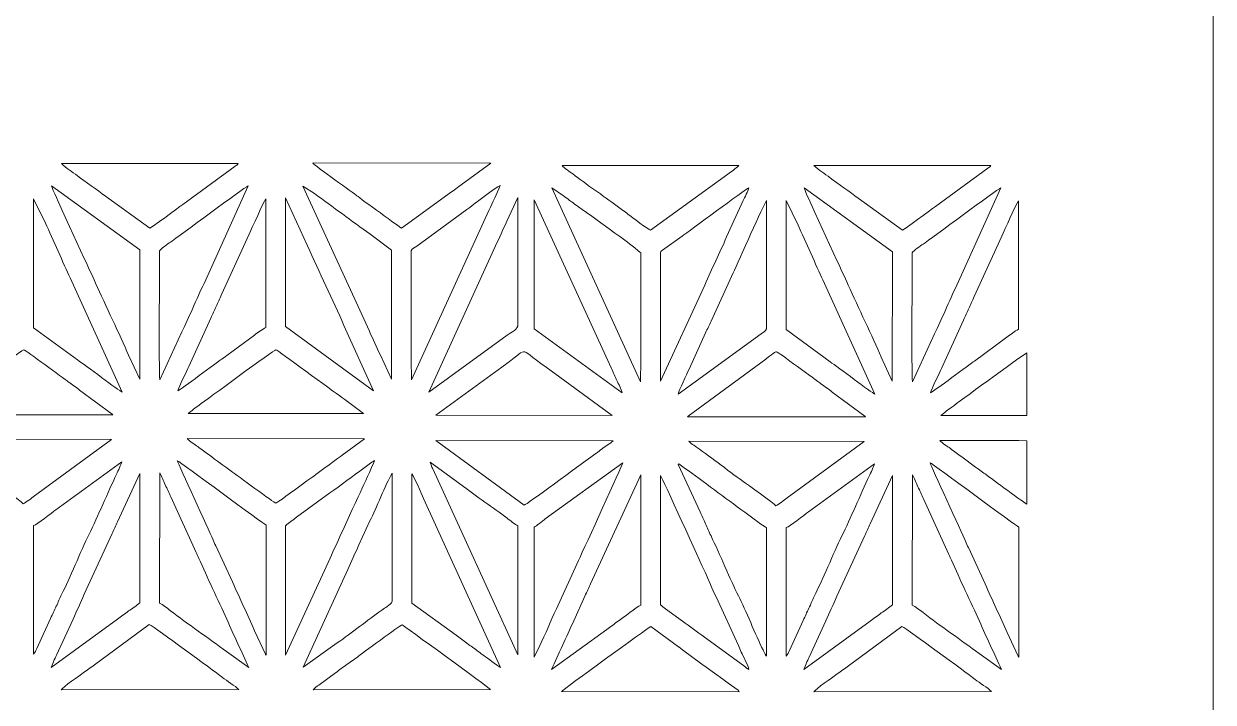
# Model space of a CAD drawing. Header units: inches. Extents: x -60.4 to -14.9, y -20.3 to 14.1.
# Drawn here: x -24.419 to -21.255, y 0.835 to 2.64 of the extents above; entities that cross this region are included whole.
import ezdxf

# ---------------------------------------------------------------- set-up
doc = ezdxf.new("R2010")
doc.units = ezdxf.units.IN
doc.header["$MEASUREMENT"] = 0
doc.layers.add('Master Desktop', color=7, linetype='Continuous', plot=False)

msp = doc.modelspace()

# ---------------------------------------------------------------- linework, layer by layer
at = {"layer": 'Master Desktop', "lineweight": 18}
msp.add_open_spline([(-21.2548, 10.7638), (-21.2548, 10.7638), (-21.2548, -11.49), (-21.2548, -11.49), (-21.2548, -11.49), (-21.2548, -11.49), (-21.2548, -11.6795), (-21.2548, -11.6795)], degree=3, knots=[0, 0, 0, 0, 0.333333, 0.333333, 0.333333, 0.333333, 1, 1, 1, 1], dxfattribs=at)
at = {"layer": 'Master Desktop', "color": 5, "lineweight": 9}
for points, knots in [([(-23.8487, 2.2679), (-23.8512, 2.2638), (-23.8521, 2.2637), (-23.8562, 2.2607), (-23.8562, 2.2607), (-23.8562, 2.2607), (-23.9959, 2.1592), (-23.9959, 2.1592), (-23.9959, 2.1592), (-24.0098, 2.1493), (-24.0798, 2.0961), (-24.0838, 2.0963), (-24.0838, 2.0963), (-24.0838, 2.0963), (-24.2016, 2.1813), (-24.2016, 2.1813), (-24.2016, 2.1813), (-24.2224, 2.1978), (-24.2572, 2.2202), (-24.2761, 2.2353), (-24.2761, 2.2353), (-24.2908, 2.2471), (-24.3048, 2.2552), (-24.3189, 2.2678), (-24.3189, 2.2678), (-24.3189, 2.2678), (-23.8487, 2.2679), (-23.8487, 2.2679)], [0, 0, 0, 0, 0.125, 0.125, 0.125, 0.125, 0.25, 0.25, 0.25, 0.25, 0.375, 0.375, 0.375, 0.375, 0.5, 0.5, 0.5, 0.5, 0.625, 0.625, 0.625, 0.625, 0.75, 0.75, 0.75, 0.75, 1, 1, 1, 1]), ([(-23.2654, 2.2041), (-23.2715, 2.2), (-23.2752, 2.1967), (-23.2807, 2.1926), (-23.2807, 2.1926), (-23.2807, 2.1926), (-23.4139, 2.0965), (-23.4139, 2.0965), (-23.4139, 2.0965), (-23.4156, 2.0965), (-23.5232, 2.1747), (-23.5325, 2.1822), (-23.5325, 2.1822), (-23.5394, 2.1876), (-23.6441, 2.2615), (-23.6501, 2.2695), (-23.6501, 2.2695), (-23.6501, 2.2695), (-23.1766, 2.2694), (-23.1766, 2.2694), (-23.1766, 2.2694), (-23.1766, 2.2694), (-23.2654, 2.2041), (-23.2654, 2.2041)], [0, 0, 0, 0, 0.142857, 0.142857, 0.142857, 0.142857, 0.285714, 0.285714, 0.285714, 0.285714, 0.428571, 0.428571, 0.428571, 0.428571, 0.571429, 0.571429, 0.571429, 0.571429, 0.714286, 0.714286, 0.714286, 0.714286, 1, 1, 1, 1]), ([(-22.5166, 2.2625), (-22.5259, 2.2543), (-22.5361, 2.247), (-22.546, 2.24), (-22.546, 2.24), (-22.546, 2.24), (-22.7516, 2.091), (-22.7516, 2.091), (-22.7516, 2.091), (-22.7552, 2.0909), (-22.8037, 2.1272), (-22.8107, 2.1329), (-22.8107, 2.1329), (-22.8206, 2.141), (-22.8312, 2.1469), (-22.8408, 2.1544), (-22.8408, 2.1544), (-22.8766, 2.1824), (-22.9255, 2.2142), (-22.9585, 2.2406), (-22.9585, 2.2406), (-22.9648, 2.2456), (-22.9827, 2.2561), (-22.9867, 2.2627), (-22.9867, 2.2627), (-22.9867, 2.2627), (-22.5166, 2.2625), (-22.5166, 2.2625)], [0, 0, 0, 0, 0.125, 0.125, 0.125, 0.125, 0.25, 0.25, 0.25, 0.25, 0.375, 0.375, 0.375, 0.375, 0.5, 0.5, 0.5, 0.5, 0.625, 0.625, 0.625, 0.625, 0.75, 0.75, 0.75, 0.75, 1, 1, 1, 1]), ([(-21.8466, 2.2627), (-21.8491, 2.2585), (-21.8499, 2.2585), (-21.8541, 2.2554), (-21.8541, 2.2554), (-21.8541, 2.2554), (-21.9938, 2.1539), (-21.9938, 2.1539), (-21.9938, 2.1539), (-22.0077, 2.1441), (-22.0777, 2.0909), (-22.0817, 2.091), (-22.0817, 2.091), (-22.0817, 2.091), (-22.1995, 2.176), (-22.1995, 2.176), (-22.1995, 2.176), (-22.2202, 2.1926), (-22.2551, 2.2149), (-22.274, 2.23), (-22.274, 2.23), (-22.2887, 2.2418), (-22.3027, 2.2499), (-22.3168, 2.2626), (-22.3168, 2.2626), (-22.3168, 2.2626), (-21.8466, 2.2627), (-21.8466, 2.2627)], [0, 0, 0, 0, 0.125, 0.125, 0.125, 0.125, 0.25, 0.25, 0.25, 0.25, 0.375, 0.375, 0.375, 0.375, 0.5, 0.5, 0.5, 0.5, 0.625, 0.625, 0.625, 0.625, 0.75, 0.75, 0.75, 0.75, 1, 1, 1, 1]), ([(-24.1101, 2.0384), (-24.1101, 2.0384), (-24.1105, 1.6942), (-24.1105, 1.6942), (-24.1105, 1.6942), (-24.1105, 1.6942), (-24.1402, 1.7581), (-24.1402, 1.7581), (-24.1402, 1.7581), (-24.1631, 1.8123), (-24.2014, 1.8908), (-24.2278, 1.9501), (-24.2278, 1.9501), (-24.2377, 1.9722), (-24.2478, 1.9935), (-24.2578, 2.0154), (-24.2578, 2.0154), (-24.2578, 2.0154), (-24.3165, 2.143), (-24.3165, 2.143), (-24.3165, 2.143), (-24.3218, 2.1552), (-24.3432, 2.2004), (-24.3452, 2.2086), (-24.3452, 2.2086), (-24.3452, 2.2086), (-24.1101, 2.0384), (-24.1101, 2.0384)], [0, 0, 0, 0, 0.125, 0.125, 0.125, 0.125, 0.25, 0.25, 0.25, 0.25, 0.375, 0.375, 0.375, 0.375, 0.5, 0.5, 0.5, 0.5, 0.625, 0.625, 0.625, 0.625, 0.75, 0.75, 0.75, 0.75, 1, 1, 1, 1]), ([(-24.0577, 2.0354), (-24.0551, 2.0414), (-24.0346, 2.0546), (-24.0289, 2.0587), (-24.0289, 2.0587), (-24.0071, 2.0739), (-23.8347, 2.2021), (-23.8216, 2.2091), (-23.8216, 2.2091), (-23.8216, 2.2091), (-23.9392, 1.9494), (-23.9392, 1.9494), (-23.9392, 1.9494), (-23.9587, 1.9089), (-23.9801, 1.8569), (-23.9982, 1.8201), (-23.9982, 1.8201), (-23.9982, 1.8201), (-24.0571, 1.6925), (-24.0571, 1.6925), (-24.0571, 1.6925), (-24.0596, 1.7297), (-24.0577, 1.974), (-24.0577, 2.0313), (-24.0577, 2.0313), (-24.0577, 2.0313), (-24.0577, 2.0354), (-24.0577, 2.0354)], [0, 0, 0, 0, 0.125, 0.125, 0.125, 0.125, 0.25, 0.25, 0.25, 0.25, 0.375, 0.375, 0.375, 0.375, 0.5, 0.5, 0.5, 0.5, 0.625, 0.625, 0.625, 0.625, 0.75, 0.75, 0.75, 0.75, 1, 1, 1, 1]), ([(-23.4703, 1.758), (-23.48, 1.7797), (-23.4904, 1.8007), (-23.4996, 1.8219), (-23.4996, 1.8219), (-23.4996, 1.8219), (-23.6764, 2.2079), (-23.6764, 2.2079), (-23.6764, 2.2079), (-23.6764, 2.2079), (-23.6452, 2.188), (-23.6452, 2.188), (-23.6452, 2.188), (-23.5982, 2.1543), (-23.5444, 2.1129), (-23.4984, 2.0811), (-23.4984, 2.0811), (-23.4984, 2.0811), (-23.4403, 2.0375), (-23.4403, 2.0375), (-23.4403, 2.0375), (-23.4403, 2.0375), (-23.4406, 1.6942), (-23.4406, 1.6942), (-23.4406, 1.6942), (-23.4406, 1.6942), (-23.4703, 1.758), (-23.4703, 1.758)], [0, 0, 0, 0, 0.125, 0.125, 0.125, 0.125, 0.25, 0.25, 0.25, 0.25, 0.375, 0.375, 0.375, 0.375, 0.5, 0.5, 0.5, 0.5, 0.625, 0.625, 0.625, 0.625, 0.75, 0.75, 0.75, 0.75, 1, 1, 1, 1]), ([(-23.3879, 2.0354), (-23.3854, 2.0427), (-23.3787, 2.0449), (-23.3737, 2.0485), (-23.3737, 2.0485), (-23.3737, 2.0485), (-23.2404, 2.1458), (-23.2404, 2.1458), (-23.2404, 2.1458), (-23.2254, 2.1563), (-23.1607, 2.206), (-23.1517, 2.2093), (-23.1517, 2.2093), (-23.1609, 2.1865), (-23.1712, 2.1663), (-23.1814, 2.1433), (-23.1814, 2.1433), (-23.1814, 2.1433), (-23.3871, 1.6925), (-23.3871, 1.6925), (-23.3871, 1.6925), (-23.3892, 1.716), (-23.3879, 1.9846), (-23.3879, 2.0313), (-23.3879, 2.0313), (-23.3879, 2.0313), (-23.3879, 2.0354), (-23.3879, 2.0354)], [0, 0, 0, 0, 0.125, 0.125, 0.125, 0.125, 0.25, 0.25, 0.25, 0.25, 0.375, 0.375, 0.375, 0.375, 0.5, 0.5, 0.5, 0.5, 0.625, 0.625, 0.625, 0.625, 0.75, 0.75, 0.75, 0.75, 1, 1, 1, 1]), ([(-23.0139, 2.2038), (-23.0139, 2.2038), (-22.9834, 2.1822), (-22.9834, 2.1822), (-22.9834, 2.1822), (-22.9784, 2.1782), (-22.9731, 2.1748), (-22.9678, 2.171), (-22.9678, 2.171), (-22.9623, 2.1672), (-22.9595, 2.1644), (-22.9535, 2.1603), (-22.9535, 2.1603), (-22.9426, 2.153), (-22.7789, 2.0355), (-22.7778, 2.0302), (-22.7778, 2.0302), (-22.7773, 2.0279), (-22.7767, 1.7068), (-22.7787, 1.6873), (-22.7787, 1.6873), (-22.7787, 1.6873), (-23.0139, 2.2038), (-23.0139, 2.2038)], [0, 0, 0, 0, 0.142857, 0.142857, 0.142857, 0.142857, 0.285714, 0.285714, 0.285714, 0.285714, 0.428571, 0.428571, 0.428571, 0.428571, 0.571429, 0.571429, 0.571429, 0.571429, 0.714286, 0.714286, 0.714286, 0.714286, 1, 1, 1, 1]), ([(-22.7254, 2.0281), (-22.7254, 2.036), (-22.7244, 2.034), (-22.7198, 2.0373), (-22.7198, 2.0373), (-22.7198, 2.0373), (-22.6677, 2.0745), (-22.6677, 2.0745), (-22.6677, 2.0745), (-22.649, 2.0878), (-22.5006, 2.1984), (-22.4903, 2.2034), (-22.4903, 2.2034), (-22.4923, 2.1947), (-22.5011, 2.1777), (-22.5048, 2.1694), (-22.5048, 2.1694), (-22.5048, 2.1694), (-22.5492, 2.0729), (-22.5492, 2.0729), (-22.5492, 2.0729), (-22.5674, 2.031), (-22.5884, 1.9879), (-22.6076, 1.9449), (-22.6076, 1.9449), (-22.6076, 1.9449), (-22.725, 1.6889), (-22.725, 1.6889), (-22.725, 1.6889), (-22.725, 1.6889), (-22.7254, 2.0281), (-22.7254, 2.0281)], [0, 0, 0, 0, 0.111111, 0.111111, 0.111111, 0.111111, 0.222222, 0.222222, 0.222222, 0.222222, 0.333333, 0.333333, 0.333333, 0.333333, 0.444444, 0.444444, 0.444444, 0.444444, 0.555556, 0.555556, 0.555556, 0.555556, 0.666667, 0.666667, 0.666667, 0.666667, 0.777778, 0.777778, 0.777778, 0.777778, 1, 1, 1, 1]), ([(-22.108, 2.0331), (-22.108, 2.0331), (-22.1084, 1.6889), (-22.1084, 1.6889), (-22.1084, 1.6889), (-22.1084, 1.6889), (-22.1381, 1.7529), (-22.1381, 1.7529), (-22.1381, 1.7529), (-22.1609, 1.807), (-22.1993, 1.8856), (-22.2257, 1.9449), (-22.2257, 1.9449), (-22.2356, 1.967), (-22.2457, 1.9882), (-22.2557, 2.0102), (-22.2557, 2.0102), (-22.2557, 2.0102), (-22.3144, 2.1378), (-22.3144, 2.1378), (-22.3144, 2.1378), (-22.3197, 2.15), (-22.3411, 2.1951), (-22.343, 2.2034), (-22.343, 2.2034), (-22.343, 2.2034), (-22.108, 2.0331), (-22.108, 2.0331)], [0, 0, 0, 0, 0.125, 0.125, 0.125, 0.125, 0.25, 0.25, 0.25, 0.25, 0.375, 0.375, 0.375, 0.375, 0.5, 0.5, 0.5, 0.5, 0.625, 0.625, 0.625, 0.625, 0.75, 0.75, 0.75, 0.75, 1, 1, 1, 1]), ([(-22.0556, 2.0302), (-22.0529, 2.0362), (-22.0325, 2.0494), (-22.0267, 2.0534), (-22.0267, 2.0534), (-22.005, 2.0686), (-21.8326, 2.1968), (-21.8194, 2.2038), (-21.8194, 2.2038), (-21.8194, 2.2038), (-21.9371, 1.9442), (-21.9371, 1.9442), (-21.9371, 1.9442), (-21.9565, 1.9036), (-21.978, 1.8516), (-21.9961, 1.8148), (-21.9961, 1.8148), (-21.9961, 1.8148), (-22.055, 1.6872), (-22.055, 1.6872), (-22.055, 1.6872), (-22.0574, 1.7245), (-22.0556, 1.9687), (-22.0556, 2.026), (-22.0556, 2.026), (-22.0556, 2.026), (-22.0556, 2.0302), (-22.0556, 2.0302)], [0, 0, 0, 0, 0.125, 0.125, 0.125, 0.125, 0.25, 0.25, 0.25, 0.25, 0.375, 0.375, 0.375, 0.375, 0.5, 0.5, 0.5, 0.5, 0.625, 0.625, 0.625, 0.625, 0.75, 0.75, 0.75, 0.75, 1, 1, 1, 1]), ([(-24.3926, 2.1745), (-24.3926, 2.1745), (-24.3612, 2.1092), (-24.3612, 2.1092), (-24.3612, 2.1092), (-24.3416, 2.0676), (-24.3132, 2.0005), (-24.2951, 1.9641), (-24.2951, 1.9641), (-24.2951, 1.9641), (-24.157, 1.6601), (-24.157, 1.6601), (-24.157, 1.6601), (-24.1647, 1.6635), (-24.257, 1.7327), (-24.2755, 1.7457), (-24.2755, 1.7457), (-24.2755, 1.7457), (-24.3926, 1.8314), (-24.3926, 1.8314), (-24.3926, 1.8314), (-24.3926, 1.8314), (-24.3926, 2.1745), (-24.3926, 2.1745)], [0, 0, 0, 0, 0.142857, 0.142857, 0.142857, 0.142857, 0.285714, 0.285714, 0.285714, 0.285714, 0.428571, 0.428571, 0.428571, 0.428571, 0.571429, 0.571429, 0.571429, 0.571429, 0.714286, 0.714286, 0.714286, 0.714286, 1, 1, 1, 1]), ([(-24.0087, 1.6638), (-24.0057, 1.6746), (-23.9856, 1.716), (-23.9797, 1.7285), (-23.9797, 1.7285), (-23.9797, 1.7285), (-23.9214, 1.8569), (-23.9214, 1.8569), (-23.9214, 1.8569), (-23.9165, 1.8677), (-23.9119, 1.8773), (-23.9067, 1.8879), (-23.9067, 1.8879), (-23.9017, 1.8981), (-23.8978, 1.9082), (-23.8927, 1.9195), (-23.8927, 1.9195), (-23.8927, 1.9195), (-23.8193, 2.0802), (-23.8193, 2.0802), (-23.8193, 2.0802), (-23.812, 2.0956), (-23.7809, 2.1663), (-23.7752, 2.1737), (-23.7752, 2.1737), (-23.7752, 2.1737), (-23.7752, 1.8323), (-23.7752, 1.8323), (-23.7752, 1.8323), (-23.7839, 1.8276), (-23.7972, 1.8178), (-23.8055, 1.8113), (-23.8055, 1.8113), (-23.8055, 1.8113), (-23.8922, 1.7479), (-23.8922, 1.7479), (-23.8922, 1.7479), (-23.904, 1.7399), (-24.0014, 1.6666), (-24.0087, 1.6638)], [0, 0, 0, 0, 0.090909, 0.090909, 0.090909, 0.090909, 0.181818, 0.181818, 0.181818, 0.181818, 0.272727, 0.272727, 0.272727, 0.272727, 0.363636, 0.363636, 0.363636, 0.363636, 0.454545, 0.454545, 0.454545, 0.454545, 0.545455, 0.545455, 0.545455, 0.545455, 0.636364, 0.636364, 0.636364, 0.636364, 0.727273, 0.727273, 0.727273, 0.727273, 0.818182, 0.818182, 0.818182, 0.818182, 1, 1, 1, 1]), ([(-23.7226, 2.1764), (-23.7226, 2.1764), (-23.6639, 2.0491), (-23.6639, 2.0491), (-23.6639, 2.0491), (-23.6335, 1.9805), (-23.5965, 1.9049), (-23.5671, 1.8377), (-23.5671, 1.8377), (-23.5671, 1.8377), (-23.4881, 1.6635), (-23.4881, 1.6635), (-23.4881, 1.6635), (-23.4881, 1.6635), (-23.7228, 1.8347), (-23.7228, 1.8347), (-23.7228, 1.8347), (-23.7228, 1.8347), (-23.7226, 2.1764), (-23.7226, 2.1764)], [0, 0, 0, 0, 0.166667, 0.166667, 0.166667, 0.166667, 0.333333, 0.333333, 0.333333, 0.333333, 0.5, 0.5, 0.5, 0.5, 0.666667, 0.666667, 0.666667, 0.666667, 1, 1, 1, 1]), ([(-23.1637, 2.0489), (-23.1539, 2.0704), (-23.144, 2.0921), (-23.1341, 2.1144), (-23.1341, 2.1144), (-23.1341, 2.1144), (-23.1045, 2.1778), (-23.1045, 2.1778), (-23.1045, 2.1778), (-23.1045, 2.1778), (-23.1042, 1.8396), (-23.1042, 1.8396), (-23.1042, 1.8396), (-23.1042, 1.8269), (-23.1206, 1.8201), (-23.1326, 1.8117), (-23.1326, 1.8117), (-23.1326, 1.8117), (-23.3409, 1.6602), (-23.3409, 1.6602), (-23.3409, 1.6602), (-23.3409, 1.6602), (-23.1637, 2.0489), (-23.1637, 2.0489)], [0, 0, 0, 0, 0.142857, 0.142857, 0.142857, 0.142857, 0.285714, 0.285714, 0.285714, 0.285714, 0.428571, 0.428571, 0.428571, 0.428571, 0.571429, 0.571429, 0.571429, 0.571429, 0.714286, 0.714286, 0.714286, 0.714286, 1, 1, 1, 1]), ([(-23.0615, 2.1716), (-23.0615, 2.1716), (-22.8558, 1.7233), (-22.8558, 1.7233), (-22.8558, 1.7233), (-22.8503, 1.7116), (-22.8464, 1.7015), (-22.8409, 1.6907), (-22.8409, 1.6907), (-22.8368, 1.6827), (-22.8291, 1.6669), (-22.8268, 1.6586), (-22.8268, 1.6586), (-22.8268, 1.6586), (-23.0615, 1.8281), (-23.0615, 1.8281), (-23.0615, 1.8281), (-23.0615, 1.8281), (-23.0615, 2.1716), (-23.0615, 2.1716)], [0, 0, 0, 0, 0.166667, 0.166667, 0.166667, 0.166667, 0.333333, 0.333333, 0.333333, 0.333333, 0.5, 0.5, 0.5, 0.5, 0.666667, 0.666667, 0.666667, 0.666667, 1, 1, 1, 1]), ([(-22.6785, 1.6549), (-22.6753, 1.6668), (-22.6556, 1.7063), (-22.6491, 1.7213), (-22.6491, 1.7213), (-22.6491, 1.7213), (-22.605, 1.818), (-22.605, 1.818), (-22.605, 1.818), (-22.6002, 1.8288), (-22.5955, 1.838), (-22.5905, 1.8492), (-22.5905, 1.8492), (-22.5905, 1.8492), (-22.5322, 1.9773), (-22.5322, 1.9773), (-22.5322, 1.9773), (-22.5159, 2.01), (-22.4519, 2.1586), (-22.4429, 2.1693), (-22.4429, 2.1693), (-22.4429, 2.1693), (-22.4429, 1.8282), (-22.4429, 1.8282), (-22.4429, 1.8282), (-22.4458, 1.8221), (-22.4526, 1.819), (-22.4577, 1.8151), (-22.4577, 1.8151), (-22.4577, 1.8151), (-22.6785, 1.6549), (-22.6785, 1.6549)], [0, 0, 0, 0, 0.111111, 0.111111, 0.111111, 0.111111, 0.222222, 0.222222, 0.222222, 0.222222, 0.333333, 0.333333, 0.333333, 0.333333, 0.444444, 0.444444, 0.444444, 0.444444, 0.555556, 0.555556, 0.555556, 0.555556, 0.666667, 0.666667, 0.666667, 0.666667, 0.777778, 0.777778, 0.777778, 0.777778, 1, 1, 1, 1]), ([(-22.3905, 2.1693), (-22.3905, 2.1693), (-22.3591, 2.104), (-22.3591, 2.104), (-22.3591, 2.104), (-22.3395, 2.0623), (-22.3111, 1.9952), (-22.293, 1.9588), (-22.293, 1.9588), (-22.293, 1.9588), (-22.1549, 1.6549), (-22.1549, 1.6549), (-22.1549, 1.6549), (-22.1626, 1.6583), (-22.2549, 1.7275), (-22.2734, 1.7404), (-22.2734, 1.7404), (-22.2734, 1.7404), (-22.3905, 1.8262), (-22.3905, 1.8262), (-22.3905, 1.8262), (-22.3905, 1.8262), (-22.3905, 2.1693), (-22.3905, 2.1693)], [0, 0, 0, 0, 0.142857, 0.142857, 0.142857, 0.142857, 0.285714, 0.285714, 0.285714, 0.285714, 0.428571, 0.428571, 0.428571, 0.428571, 0.571429, 0.571429, 0.571429, 0.571429, 0.714286, 0.714286, 0.714286, 0.714286, 1, 1, 1, 1]), ([(-22.0066, 1.6586), (-22.0036, 1.6694), (-21.9835, 1.7107), (-21.9775, 1.7233), (-21.9775, 1.7233), (-21.9775, 1.7233), (-21.9193, 1.8516), (-21.9193, 1.8516), (-21.9193, 1.8516), (-21.9144, 1.8624), (-21.9098, 1.872), (-21.9046, 1.8826), (-21.9046, 1.8826), (-21.8996, 1.8929), (-21.8957, 1.9029), (-21.8906, 1.9142), (-21.8906, 1.9142), (-21.8906, 1.9142), (-21.8172, 2.0749), (-21.8172, 2.0749), (-21.8172, 2.0749), (-21.8099, 2.0904), (-21.7788, 2.1611), (-21.7731, 2.1685), (-21.7731, 2.1685), (-21.7731, 2.1685), (-21.7731, 1.8271), (-21.7731, 1.8271), (-21.7731, 1.8271), (-21.7818, 1.8223), (-21.7951, 1.8126), (-21.8034, 1.8061), (-21.8034, 1.8061), (-21.8034, 1.8061), (-21.8901, 1.7426), (-21.8901, 1.7426), (-21.8901, 1.7426), (-21.9019, 1.7346), (-21.9993, 1.6613), (-22.0066, 1.6586)], [0, 0, 0, 0, 0.090909, 0.090909, 0.090909, 0.090909, 0.181818, 0.181818, 0.181818, 0.181818, 0.272727, 0.272727, 0.272727, 0.272727, 0.363636, 0.363636, 0.363636, 0.363636, 0.454545, 0.454545, 0.454545, 0.454545, 0.545455, 0.545455, 0.545455, 0.545455, 0.636364, 0.636364, 0.636364, 0.636364, 0.727273, 0.727273, 0.727273, 0.727273, 0.818182, 0.818182, 0.818182, 0.818182, 1, 1, 1, 1]), ([(-24.655, 1.5998), (-24.6547, 1.6003), (-24.6542, 1.6008), (-24.6539, 1.6011), (-24.6539, 1.6011), (-24.6539, 1.6011), (-24.4474, 1.7532), (-24.4474, 1.7532), (-24.4474, 1.7532), (-24.442, 1.7571), (-24.4221, 1.773), (-24.4183, 1.7726), (-24.4183, 1.7726), (-24.415, 1.7723), (-24.3131, 1.6969), (-24.3004, 1.6874), (-24.3004, 1.6874), (-24.2899, 1.6795), (-24.2807, 1.6739), (-24.2704, 1.6657), (-24.2704, 1.6657), (-24.2704, 1.6657), (-24.1836, 1.6011), (-24.1836, 1.6011), (-24.1836, 1.6011), (-24.1834, 1.6015), (-24.1829, 1.6003), (-24.182, 1.5998), (-24.182, 1.5998), (-24.182, 1.5998), (-24.655, 1.5998), (-24.655, 1.5998)], [0, 0, 0, 0, 0.111111, 0.111111, 0.111111, 0.111111, 0.222222, 0.222222, 0.222222, 0.222222, 0.333333, 0.333333, 0.333333, 0.333333, 0.444444, 0.444444, 0.444444, 0.444444, 0.555556, 0.555556, 0.555556, 0.555556, 0.666667, 0.666667, 0.666667, 0.666667, 0.777778, 0.777778, 0.777778, 0.777778, 1, 1, 1, 1]), ([(-23.9815, 1.6032), (-23.9731, 1.6108), (-23.9625, 1.618), (-23.952, 1.6257), (-23.952, 1.6257), (-23.9335, 1.6391), (-23.7525, 1.7728), (-23.7482, 1.7726), (-23.7482, 1.7726), (-23.7441, 1.7725), (-23.5978, 1.6633), (-23.5724, 1.6455), (-23.5724, 1.6455), (-23.5528, 1.6318), (-23.5335, 1.6177), (-23.5151, 1.6031), (-23.5151, 1.6031), (-23.5151, 1.6031), (-23.9815, 1.6032), (-23.9815, 1.6032)], [0, 0, 0, 0, 0.166667, 0.166667, 0.166667, 0.166667, 0.333333, 0.333333, 0.333333, 0.333333, 0.5, 0.5, 0.5, 0.5, 0.666667, 0.666667, 0.666667, 0.666667, 1, 1, 1, 1]), ([(-23.1475, 1.7269), (-23.0681, 1.7782), (-23.1126, 1.7845), (-23.0294, 1.7264), (-23.0294, 1.7264), (-23.0294, 1.7264), (-22.8539, 1.5979), (-22.8539, 1.5979), (-22.8539, 1.5979), (-22.8539, 1.5979), (-23.323, 1.5984), (-23.323, 1.5984), (-23.323, 1.5984), (-23.323, 1.5984), (-23.1475, 1.7269), (-23.1475, 1.7269)], [0, 0, 0, 0, 0.2, 0.2, 0.2, 0.2, 0.4, 0.4, 0.4, 0.4, 0.6, 0.6, 0.6, 0.6, 1, 1, 1, 1]), ([(-22.6529, 1.5946), (-22.6525, 1.595), (-22.6521, 1.5955), (-22.6518, 1.5958), (-22.6518, 1.5958), (-22.6518, 1.5958), (-22.4453, 1.748), (-22.4453, 1.748), (-22.4453, 1.748), (-22.4399, 1.7519), (-22.42, 1.7677), (-22.4161, 1.7674), (-22.4161, 1.7674), (-22.4129, 1.7671), (-22.311, 1.6917), (-22.2983, 1.6822), (-22.2983, 1.6822), (-22.2878, 1.6743), (-22.2785, 1.6687), (-22.2683, 1.6604), (-22.2683, 1.6604), (-22.2683, 1.6604), (-22.1815, 1.5958), (-22.1815, 1.5958), (-22.1815, 1.5958), (-22.1813, 1.5962), (-22.1808, 1.595), (-22.1799, 1.5946), (-22.1799, 1.5946), (-22.1799, 1.5946), (-22.6529, 1.5946), (-22.6529, 1.5946)], [0, 0, 0, 0, 0.111111, 0.111111, 0.111111, 0.111111, 0.222222, 0.222222, 0.222222, 0.222222, 0.333333, 0.333333, 0.333333, 0.333333, 0.444444, 0.444444, 0.444444, 0.444444, 0.555556, 0.555556, 0.555556, 0.555556, 0.666667, 0.666667, 0.666667, 0.666667, 0.777778, 0.777778, 0.777778, 0.777778, 1, 1, 1, 1]), ([(-21.7504, 1.5979), (-21.8656, 1.5979), (-21.9794, 1.5979), (-21.9794, 1.5979), (-21.9794, 1.5979), (-21.971, 1.6055), (-21.9604, 1.6128), (-21.9499, 1.6204), (-21.9499, 1.6204), (-21.9329, 1.6328), (-21.7786, 1.7467), (-21.7504, 1.7649)], [0, 0, 0, 0, 0.25, 0.25, 0.25, 0.25, 0.5, 0.5, 0.5, 0.5, 1, 1, 1, 1]), ([(-24.4202, 1.3631), (-24.4239, 1.3682), (-24.4976, 1.4214), (-24.5072, 1.4281), (-24.5072, 1.4281), (-24.5496, 1.4577), (-24.5997, 1.4978), (-24.6384, 1.5238), (-24.6384, 1.5238), (-24.6433, 1.5271), (-24.6471, 1.5295), (-24.6519, 1.5351), (-24.6519, 1.5351), (-24.6519, 1.5351), (-24.1854, 1.5341), (-24.1854, 1.5341), (-24.1854, 1.5341), (-24.1854, 1.5341), (-24.3902, 1.3842), (-24.3902, 1.3842), (-24.3902, 1.3842), (-24.3984, 1.378), (-24.4122, 1.3672), (-24.4202, 1.3631)], [0, 0, 0, 0, 0.142857, 0.142857, 0.142857, 0.142857, 0.285714, 0.285714, 0.285714, 0.285714, 0.428571, 0.428571, 0.428571, 0.428571, 0.571429, 0.571429, 0.571429, 0.571429, 0.714286, 0.714286, 0.714286, 0.714286, 1, 1, 1, 1]), ([(-23.5715, 1.4928), (-23.5913, 1.4794), (-23.7434, 1.3649), (-23.7481, 1.3649), (-23.7481, 1.3649), (-23.7523, 1.3649), (-23.8529, 1.4401), (-23.867, 1.4503), (-23.867, 1.4503), (-23.8867, 1.4644), (-23.9059, 1.4783), (-23.926, 1.4931), (-23.926, 1.4931), (-23.9358, 1.5004), (-23.9454, 1.5071), (-23.9558, 1.5152), (-23.9558, 1.5152), (-23.9639, 1.5216), (-23.9777, 1.5289), (-23.9842, 1.5367), (-23.9842, 1.5367), (-23.9842, 1.5367), (-23.5124, 1.5358), (-23.5124, 1.5358), (-23.5124, 1.5358), (-23.5124, 1.5358), (-23.5715, 1.4928), (-23.5715, 1.4928)], [0, 0, 0, 0, 0.125, 0.125, 0.125, 0.125, 0.25, 0.25, 0.25, 0.25, 0.375, 0.375, 0.375, 0.375, 0.5, 0.5, 0.5, 0.5, 0.625, 0.625, 0.625, 0.625, 0.75, 0.75, 0.75, 0.75, 1, 1, 1, 1]), ([(-22.8513, 1.531), (-22.858, 1.5234), (-22.8724, 1.5159), (-22.8807, 1.5092), (-22.8807, 1.5092), (-22.8906, 1.5012), (-22.9006, 1.4943), (-22.9105, 1.4871), (-22.9105, 1.4871), (-22.9357, 1.469), (-23.0836, 1.3596), (-23.0874, 1.3596), (-23.0874, 1.3596), (-23.0874, 1.3596), (-23.323, 1.5314), (-23.323, 1.5314), (-23.323, 1.5314), (-23.323, 1.5314), (-22.8513, 1.531), (-22.8513, 1.531)], [0, 0, 0, 0, 0.166667, 0.166667, 0.166667, 0.166667, 0.333333, 0.333333, 0.333333, 0.333333, 0.5, 0.5, 0.5, 0.5, 0.666667, 0.666667, 0.666667, 0.666667, 1, 1, 1, 1]), ([(-22.418, 1.3579), (-22.4218, 1.363), (-22.4955, 1.4161), (-22.5051, 1.4228), (-22.5051, 1.4228), (-22.5475, 1.4524), (-22.5976, 1.4925), (-22.6363, 1.5186), (-22.6363, 1.5186), (-22.6412, 1.5219), (-22.645, 1.5243), (-22.6498, 1.5299), (-22.6498, 1.5299), (-22.6498, 1.5299), (-22.1833, 1.5289), (-22.1833, 1.5289), (-22.1833, 1.5289), (-22.1833, 1.5289), (-22.3881, 1.379), (-22.3881, 1.379), (-22.3881, 1.379), (-22.3962, 1.3728), (-22.4101, 1.3619), (-22.418, 1.3579)], [0, 0, 0, 0, 0.142857, 0.142857, 0.142857, 0.142857, 0.285714, 0.285714, 0.285714, 0.285714, 0.428571, 0.428571, 0.428571, 0.428571, 0.571429, 0.571429, 0.571429, 0.571429, 0.714286, 0.714286, 0.714286, 0.714286, 1, 1, 1, 1]), ([(-21.7504, 1.3621), (-21.7708, 1.3751), (-21.8523, 1.436), (-21.8649, 1.445), (-21.8649, 1.445), (-21.8846, 1.4592), (-21.9038, 1.4731), (-21.9239, 1.4879), (-21.9239, 1.4879), (-21.9337, 1.4951), (-21.9433, 1.5019), (-21.9536, 1.51), (-21.9536, 1.51), (-21.9617, 1.5163), (-21.9756, 1.5237), (-21.982, 1.5315), (-21.982, 1.5315), (-21.982, 1.5315), (-21.8669, 1.5312), (-21.7504, 1.531)], [0, 0, 0, 0, 0.166667, 0.166667, 0.166667, 0.166667, 0.333333, 0.333333, 0.333333, 0.333333, 0.5, 0.5, 0.5, 0.5, 0.666667, 0.666667, 0.666667, 0.666667, 1, 1, 1, 1]), ([(-24.3926, 1.3053), (-24.3832, 1.3082), (-24.3451, 1.3389), (-24.3333, 1.3472), (-24.3333, 1.3472), (-24.3333, 1.3472), (-24.1576, 1.4746), (-24.1576, 1.4746), (-24.1576, 1.4746), (-24.1597, 1.4684), (-24.1682, 1.4501), (-24.1719, 1.4421), (-24.1719, 1.4421), (-24.1944, 1.3944), (-24.2227, 1.328), (-24.2448, 1.2828), (-24.2448, 1.2828), (-24.2672, 1.2369), (-24.2972, 1.1633), (-24.3183, 1.1223), (-24.3183, 1.1223), (-24.324, 1.1111), (-24.3266, 1.1017), (-24.3325, 1.0908), (-24.3325, 1.0908), (-24.3385, 1.0796), (-24.3418, 1.07), (-24.3476, 1.0584), (-24.3476, 1.0584), (-24.3476, 1.0584), (-24.3838, 0.9784), (-24.3838, 0.9784), (-24.3838, 0.9784), (-24.3853, 0.9754), (-24.3858, 0.9742), (-24.3875, 0.9707), (-24.3875, 0.9707), (-24.3875, 0.9707), (-24.3926, 0.9633), (-24.3926, 0.9633), (-24.3926, 0.9633), (-24.3926, 0.9633), (-24.3926, 1.3053), (-24.3926, 1.3053)], [0, 0, 0, 0, 0.083333, 0.083333, 0.083333, 0.083333, 0.166667, 0.166667, 0.166667, 0.166667, 0.25, 0.25, 0.25, 0.25, 0.333333, 0.333333, 0.333333, 0.333333, 0.416667, 0.416667, 0.416667, 0.416667, 0.5, 0.5, 0.5, 0.5, 0.583333, 0.583333, 0.583333, 0.583333, 0.666667, 0.666667, 0.666667, 0.666667, 0.75, 0.75, 0.75, 0.75, 0.833333, 0.833333, 0.833333, 0.833333, 1, 1, 1, 1]), ([(-23.7741, 0.9607), (-23.7745, 0.9611), (-23.7749, 0.9616), (-23.7751, 0.9619), (-23.7751, 0.9619), (-23.7753, 0.9622), (-23.7757, 0.9628), (-23.7759, 0.9632), (-23.7759, 0.9632), (-23.7759, 0.9632), (-23.805, 1.0257), (-23.805, 1.0257), (-23.805, 1.0257), (-23.8148, 1.0476), (-23.8239, 1.0689), (-23.8341, 1.0899), (-23.8341, 1.0899), (-23.8447, 1.1117), (-23.8532, 1.1335), (-23.8637, 1.1555), (-23.8637, 1.1555), (-23.8637, 1.1555), (-23.9083, 1.2517), (-23.9083, 1.2517), (-23.9083, 1.2517), (-23.9109, 1.2576), (-23.913, 1.2631), (-23.9157, 1.2691), (-23.9157, 1.2691), (-23.9264, 1.2933), (-24.0068, 1.4658), (-24.0104, 1.4778), (-24.0104, 1.4778), (-24.0024, 1.4743), (-23.7794, 1.3084), (-23.774, 1.3063), (-23.774, 1.3063), (-23.774, 1.3063), (-23.7741, 0.9607), (-23.7741, 0.9607)], [0, 0, 0, 0, 0.090909, 0.090909, 0.090909, 0.090909, 0.181818, 0.181818, 0.181818, 0.181818, 0.272727, 0.272727, 0.272727, 0.272727, 0.363636, 0.363636, 0.363636, 0.363636, 0.454545, 0.454545, 0.454545, 0.454545, 0.545455, 0.545455, 0.545455, 0.545455, 0.636364, 0.636364, 0.636364, 0.636364, 0.727273, 0.727273, 0.727273, 0.727273, 0.818182, 0.818182, 0.818182, 0.818182, 1, 1, 1, 1]), ([(-23.7227, 1.3048), (-23.7141, 1.3127), (-23.7031, 1.3198), (-23.6933, 1.3274), (-23.6933, 1.3274), (-23.6933, 1.3274), (-23.6044, 1.3921), (-23.6044, 1.3921), (-23.6044, 1.3921), (-23.5773, 1.4105), (-23.5425, 1.4387), (-23.5145, 1.4578), (-23.5145, 1.4578), (-23.5049, 1.4642), (-23.4954, 1.4724), (-23.4861, 1.4782), (-23.4861, 1.4782), (-23.488, 1.469), (-23.5395, 1.3599), (-23.5449, 1.3479), (-23.5449, 1.3479), (-23.5642, 1.3048), (-23.5841, 1.2631), (-23.6039, 1.2185), (-23.6039, 1.2185), (-23.6039, 1.2185), (-23.7228, 0.9606), (-23.7228, 0.9606), (-23.7228, 0.9606), (-23.7228, 0.9606), (-23.7227, 1.3048), (-23.7227, 1.3048)], [0, 0, 0, 0, 0.111111, 0.111111, 0.111111, 0.111111, 0.222222, 0.222222, 0.222222, 0.222222, 0.333333, 0.333333, 0.333333, 0.333333, 0.444444, 0.444444, 0.444444, 0.444444, 0.555556, 0.555556, 0.555556, 0.555556, 0.666667, 0.666667, 0.666667, 0.666667, 0.777778, 0.777778, 0.777778, 0.777778, 1, 1, 1, 1]), ([(-23.1332, 1.3248), (-23.1249, 1.3184), (-23.1119, 1.3082), (-23.1042, 1.3046), (-23.1042, 1.3046), (-23.1042, 1.3046), (-23.1046, 0.9617), (-23.1046, 0.9617), (-23.1046, 0.9617), (-23.1046, 0.9617), (-23.331, 1.456), (-23.331, 1.456), (-23.331, 1.456), (-23.3324, 1.4591), (-23.3336, 1.4616), (-23.3346, 1.4639), (-23.3346, 1.4639), (-23.3346, 1.4639), (-23.338, 1.4736), (-23.338, 1.4736), (-23.338, 1.4736), (-23.338, 1.4736), (-23.2489, 1.4094), (-23.2489, 1.4094), (-23.2489, 1.4094), (-23.2159, 1.3832), (-23.1694, 1.3527), (-23.1332, 1.3248)], [0, 0, 0, 0, 0.125, 0.125, 0.125, 0.125, 0.25, 0.25, 0.25, 0.25, 0.375, 0.375, 0.375, 0.375, 0.5, 0.5, 0.5, 0.5, 0.625, 0.625, 0.625, 0.625, 0.75, 0.75, 0.75, 0.75, 1, 1, 1, 1]), ([(-23.0614, 1.3011), (-23.0552, 1.3035), (-23.0387, 1.3176), (-23.0315, 1.3227), (-23.0315, 1.3227), (-23.0315, 1.3227), (-22.8251, 1.4725), (-22.8251, 1.4725), (-22.8251, 1.4725), (-22.8289, 1.4598), (-22.9262, 1.2505), (-22.9428, 1.2125), (-22.9428, 1.2125), (-22.9428, 1.2125), (-23.002, 1.0834), (-23.002, 1.0834), (-23.002, 1.0834), (-23.0169, 1.0528), (-23.0316, 1.0158), (-23.0459, 0.9866), (-23.0459, 0.9866), (-23.0459, 0.9866), (-23.0615, 0.9555), (-23.0615, 0.9555), (-23.0615, 0.9555), (-23.0615, 0.9555), (-23.0614, 1.3011), (-23.0614, 1.3011)], [0, 0, 0, 0, 0.125, 0.125, 0.125, 0.125, 0.25, 0.25, 0.25, 0.25, 0.375, 0.375, 0.375, 0.375, 0.5, 0.5, 0.5, 0.5, 0.625, 0.625, 0.625, 0.625, 0.75, 0.75, 0.75, 0.75, 1, 1, 1, 1]), ([(-22.6198, 1.3415), (-22.6198, 1.3415), (-22.6781, 1.4678), (-22.6781, 1.4678), (-22.6781, 1.4678), (-22.6781, 1.4678), (-22.6765, 1.4693), (-22.6765, 1.4693), (-22.6765, 1.4693), (-22.672, 1.4653), (-22.6672, 1.4622), (-22.6613, 1.4581), (-22.6613, 1.4581), (-22.6101, 1.4225), (-22.5536, 1.378), (-22.5011, 1.3412), (-22.5011, 1.3412), (-22.491, 1.3342), (-22.4825, 1.3269), (-22.4725, 1.3198), (-22.4725, 1.3198), (-22.465, 1.3145), (-22.4506, 1.3024), (-22.4429, 1.3), (-22.4429, 1.3), (-22.4429, 1.3), (-22.4429, 0.9581), (-22.4429, 0.9581), (-22.4429, 0.9581), (-22.4433, 0.9584), (-22.4437, 0.9589), (-22.444, 0.9592), (-22.444, 0.9592), (-22.444, 0.9592), (-22.4467, 0.9629), (-22.4467, 0.9629), (-22.4467, 0.9629), (-22.4479, 0.965), (-22.4474, 0.9643), (-22.4486, 0.9668), (-22.4486, 0.9668), (-22.4502, 0.9702), (-22.4505, 0.9708), (-22.4523, 0.9744), (-22.4523, 0.9744), (-22.4716, 1.0131), (-22.499, 1.0816), (-22.5178, 1.1183), (-22.5178, 1.1183), (-22.5388, 1.1594), (-22.5681, 1.2312), (-22.5907, 1.2775), (-22.5907, 1.2775), (-22.5962, 1.289), (-22.6011, 1.2995), (-22.6056, 1.3101), (-22.6056, 1.3101), (-22.6105, 1.3216), (-22.6151, 1.3306), (-22.6198, 1.3415)], [0, 0, 0, 0, 0.0625, 0.0625, 0.0625, 0.0625, 0.125, 0.125, 0.125, 0.125, 0.1875, 0.1875, 0.1875, 0.1875, 0.25, 0.25, 0.25, 0.25, 0.3125, 0.3125, 0.3125, 0.3125, 0.375, 0.375, 0.375, 0.375, 0.4375, 0.4375, 0.4375, 0.4375, 0.5, 0.5, 0.5, 0.5, 0.5625, 0.5625, 0.5625, 0.5625, 0.625, 0.625, 0.625, 0.625, 0.6875, 0.6875, 0.6875, 0.6875, 0.75, 0.75, 0.75, 0.75, 0.8125, 0.8125, 0.8125, 0.8125, 0.875, 0.875, 0.875, 0.875, 1, 1, 1, 1]), ([(-22.3905, 1.3), (-22.3811, 1.3029), (-22.343, 1.3337), (-22.3312, 1.342), (-22.3312, 1.342), (-22.3312, 1.342), (-22.1555, 1.4693), (-22.1555, 1.4693), (-22.1555, 1.4693), (-22.1576, 1.4631), (-22.1661, 1.4449), (-22.1698, 1.4369), (-22.1698, 1.4369), (-22.1923, 1.3891), (-22.2206, 1.3227), (-22.2427, 1.2775), (-22.2427, 1.2775), (-22.2651, 1.2316), (-22.2951, 1.158), (-22.3162, 1.117), (-22.3162, 1.117), (-22.3219, 1.1059), (-22.3245, 1.0965), (-22.3304, 1.0855), (-22.3304, 1.0855), (-22.3364, 1.0744), (-22.3397, 1.0648), (-22.3455, 1.0531), (-22.3455, 1.0531), (-22.3455, 1.0531), (-22.3817, 0.9732), (-22.3817, 0.9732), (-22.3817, 0.9732), (-22.3832, 0.9702), (-22.3836, 0.9689), (-22.3854, 0.9654), (-22.3854, 0.9654), (-22.3854, 0.9654), (-22.3905, 0.9581), (-22.3905, 0.9581), (-22.3905, 0.9581), (-22.3905, 0.9581), (-22.3905, 1.3), (-22.3905, 1.3)], [0, 0, 0, 0, 0.083333, 0.083333, 0.083333, 0.083333, 0.166667, 0.166667, 0.166667, 0.166667, 0.25, 0.25, 0.25, 0.25, 0.333333, 0.333333, 0.333333, 0.333333, 0.416667, 0.416667, 0.416667, 0.416667, 0.5, 0.5, 0.5, 0.5, 0.583333, 0.583333, 0.583333, 0.583333, 0.666667, 0.666667, 0.666667, 0.666667, 0.75, 0.75, 0.75, 0.75, 0.833333, 0.833333, 0.833333, 0.833333, 1, 1, 1, 1]), ([(-21.772, 0.9555), (-21.7723, 0.9559), (-21.7728, 0.9564), (-21.7729, 0.9567), (-21.7729, 0.9567), (-21.7731, 0.957), (-21.7736, 0.9576), (-21.7738, 0.9579), (-21.7738, 0.9579), (-21.7738, 0.9579), (-21.8029, 1.0205), (-21.8029, 1.0205), (-21.8029, 1.0205), (-21.8126, 1.0424), (-21.8218, 1.0636), (-21.832, 1.0847), (-21.832, 1.0847), (-21.8426, 1.1065), (-21.8511, 1.1283), (-21.8616, 1.1502), (-21.8616, 1.1502), (-21.8616, 1.1502), (-21.9062, 1.2465), (-21.9062, 1.2465), (-21.9062, 1.2465), (-21.9088, 1.2523), (-21.9109, 1.2578), (-21.9136, 1.2639), (-21.9136, 1.2639), (-21.9243, 1.2881), (-22.0046, 1.4606), (-22.0082, 1.4725), (-22.0082, 1.4725), (-22.0003, 1.469), (-21.7773, 1.3031), (-21.7718, 1.3011), (-21.7718, 1.3011), (-21.7718, 1.3011), (-21.772, 0.9555), (-21.772, 0.9555)], [0, 0, 0, 0, 0.090909, 0.090909, 0.090909, 0.090909, 0.181818, 0.181818, 0.181818, 0.181818, 0.272727, 0.272727, 0.272727, 0.272727, 0.363636, 0.363636, 0.363636, 0.363636, 0.454545, 0.454545, 0.454545, 0.454545, 0.545455, 0.545455, 0.545455, 0.545455, 0.636364, 0.636364, 0.636364, 0.636364, 0.727273, 0.727273, 0.727273, 0.727273, 0.818182, 0.818182, 0.818182, 0.818182, 1, 1, 1, 1]), ([(-24.3457, 0.9275), (-24.3447, 0.9332), (-24.3354, 0.9527), (-24.332, 0.9603), (-24.332, 0.9603), (-24.332, 0.9603), (-24.2876, 1.0567), (-24.2876, 1.0567), (-24.2876, 1.0567), (-24.2772, 1.0778), (-24.2683, 1.1007), (-24.2581, 1.1224), (-24.2581, 1.1224), (-24.2581, 1.1224), (-24.1837, 1.2838), (-24.1837, 1.2838), (-24.1837, 1.2838), (-24.179, 1.2944), (-24.175, 1.3045), (-24.1696, 1.3154), (-24.1696, 1.3154), (-24.1696, 1.3154), (-24.1101, 1.4437), (-24.1101, 1.4437), (-24.1101, 1.4437), (-24.1101, 1.4437), (-24.1101, 1.0995), (-24.1101, 1.0995), (-24.1101, 1.0995), (-24.1157, 1.0962), (-24.1188, 1.0924), (-24.1251, 1.0882), (-24.1251, 1.0882), (-24.1297, 1.0851), (-24.1357, 1.0812), (-24.1399, 1.0781), (-24.1399, 1.0781), (-24.1506, 1.0701), (-24.1592, 1.0631), (-24.1697, 1.0559), (-24.1697, 1.0559), (-24.1697, 1.0559), (-24.3457, 0.9275), (-24.3457, 0.9275)], [0, 0, 0, 0, 0.083333, 0.083333, 0.083333, 0.083333, 0.166667, 0.166667, 0.166667, 0.166667, 0.25, 0.25, 0.25, 0.25, 0.333333, 0.333333, 0.333333, 0.333333, 0.416667, 0.416667, 0.416667, 0.416667, 0.5, 0.5, 0.5, 0.5, 0.583333, 0.583333, 0.583333, 0.583333, 0.666667, 0.666667, 0.666667, 0.666667, 0.75, 0.75, 0.75, 0.75, 0.833333, 0.833333, 0.833333, 0.833333, 1, 1, 1, 1]), ([(-24.0572, 1.4454), (-24.052, 1.4365), (-24.0477, 1.4247), (-24.0425, 1.4138), (-24.0425, 1.4138), (-24.037, 1.4021), (-24.033, 1.3928), (-24.0274, 1.3813), (-24.0274, 1.3813), (-24.0274, 1.3813), (-23.9602, 1.2335), (-23.9602, 1.2335), (-23.9602, 1.2335), (-23.9579, 1.2285), (-23.9551, 1.2233), (-23.9528, 1.218), (-23.9528, 1.218), (-23.9321, 1.1688), (-23.9014, 1.1071), (-23.8789, 1.056), (-23.8789, 1.056), (-23.8602, 1.0133), (-23.8382, 0.9676), (-23.8205, 0.9277), (-23.8205, 0.9277), (-23.8205, 0.9277), (-23.8799, 0.9703), (-23.8799, 0.9703), (-23.8799, 0.9703), (-23.9272, 1.0057), (-23.9826, 1.0434), (-24.0287, 1.0789), (-24.0287, 1.0789), (-24.0376, 1.0858), (-24.0493, 1.095), (-24.0577, 1.0992), (-24.0577, 1.0992), (-24.0577, 1.0992), (-24.0572, 1.4454), (-24.0572, 1.4454)], [0, 0, 0, 0, 0.090909, 0.090909, 0.090909, 0.090909, 0.181818, 0.181818, 0.181818, 0.181818, 0.272727, 0.272727, 0.272727, 0.272727, 0.363636, 0.363636, 0.363636, 0.363636, 0.454545, 0.454545, 0.454545, 0.454545, 0.545455, 0.545455, 0.545455, 0.545455, 0.636364, 0.636364, 0.636364, 0.636364, 0.727273, 0.727273, 0.727273, 0.727273, 0.818182, 0.818182, 0.818182, 0.818182, 1, 1, 1, 1]), ([(-23.5571, 1.1882), (-23.5479, 1.2102), (-23.5372, 1.2312), (-23.5274, 1.2536), (-23.5274, 1.2536), (-23.5274, 1.2536), (-23.4981, 1.3176), (-23.4981, 1.3176), (-23.4981, 1.3176), (-23.4809, 1.3513), (-23.4575, 1.4118), (-23.4391, 1.445), (-23.4391, 1.445), (-23.4391, 1.445), (-23.4391, 1.104), (-23.4391, 1.104), (-23.4391, 1.104), (-23.4391, 1.0977), (-23.4473, 1.094), (-23.452, 1.0904), (-23.452, 1.0904), (-23.4573, 1.0864), (-23.461, 1.0839), (-23.4666, 1.0799), (-23.4666, 1.0799), (-23.5058, 1.0528), (-23.5452, 1.0207), (-23.5852, 0.993), (-23.5852, 0.993), (-23.5852, 0.993), (-23.6753, 0.9286), (-23.6753, 0.9286), (-23.6753, 0.9286), (-23.6753, 0.9286), (-23.5571, 1.1882), (-23.5571, 1.1882)], [0, 0, 0, 0, 0.1, 0.1, 0.1, 0.1, 0.2, 0.2, 0.2, 0.2, 0.3, 0.3, 0.3, 0.3, 0.4, 0.4, 0.4, 0.4, 0.5, 0.5, 0.5, 0.5, 0.6, 0.6, 0.6, 0.6, 0.7, 0.7, 0.7, 0.7, 0.8, 0.8, 0.8, 0.8, 1, 1, 1, 1]), ([(-23.3864, 1.4424), (-23.3817, 1.4374), (-23.3604, 1.3889), (-23.3555, 1.3776), (-23.3555, 1.3776), (-23.3555, 1.3776), (-23.1506, 0.9277), (-23.1506, 0.9277), (-23.1506, 0.9277), (-23.1642, 0.9356), (-23.1827, 0.9514), (-23.1953, 0.96), (-23.1953, 0.96), (-23.2011, 0.9639), (-23.2044, 0.9662), (-23.2099, 0.9704), (-23.2099, 0.9704), (-23.2205, 0.9787), (-23.2297, 0.9846), (-23.2399, 0.9921), (-23.2399, 0.9921), (-23.2498, 0.9993), (-23.2587, 1.0063), (-23.2688, 1.0134), (-23.2688, 1.0134), (-23.2688, 1.0134), (-23.3867, 1.0986), (-23.3867, 1.0986), (-23.3867, 1.0986), (-23.3867, 1.0986), (-23.3864, 1.4424), (-23.3864, 1.4424)], [0, 0, 0, 0, 0.111111, 0.111111, 0.111111, 0.111111, 0.222222, 0.222222, 0.222222, 0.222222, 0.333333, 0.333333, 0.333333, 0.333333, 0.444444, 0.444444, 0.444444, 0.444444, 0.555556, 0.555556, 0.555556, 0.555556, 0.666667, 0.666667, 0.666667, 0.666667, 0.777778, 0.777778, 0.777778, 0.777778, 1, 1, 1, 1]), ([(-23.0149, 0.9225), (-22.997, 0.9628), (-22.975, 1.0086), (-22.9559, 1.0521), (-22.9559, 1.0521), (-22.9559, 1.0521), (-22.9261, 1.1173), (-22.9261, 1.1173), (-22.9261, 1.1173), (-22.9208, 1.1292), (-22.9165, 1.1392), (-22.9112, 1.1499), (-22.9112, 1.1499), (-22.9112, 1.1499), (-22.7778, 1.4401), (-22.7778, 1.4401), (-22.7778, 1.4401), (-22.7778, 1.4401), (-22.7778, 1.0939), (-22.7778, 1.0939), (-22.7778, 1.0939), (-22.7878, 1.0889), (-22.8242, 1.0604), (-22.8377, 1.0509), (-22.8377, 1.0509), (-22.8486, 1.0433), (-22.8579, 1.0363), (-22.8677, 1.0291), (-22.8677, 1.0291), (-22.8677, 1.0291), (-23.0149, 0.9225), (-23.0149, 0.9225)], [0, 0, 0, 0, 0.111111, 0.111111, 0.111111, 0.111111, 0.222222, 0.222222, 0.222222, 0.222222, 0.333333, 0.333333, 0.333333, 0.333333, 0.444444, 0.444444, 0.444444, 0.444444, 0.555556, 0.555556, 0.555556, 0.555556, 0.666667, 0.666667, 0.666667, 0.666667, 0.777778, 0.777778, 0.777778, 0.777778, 1, 1, 1, 1]), ([(-22.7251, 1.4385), (-22.7197, 1.4311), (-22.6187, 1.2062), (-22.6067, 1.181), (-22.6067, 1.181), (-22.5965, 1.1598), (-22.5875, 1.137), (-22.5772, 1.1153), (-22.5772, 1.1153), (-22.5772, 1.1153), (-22.5178, 0.9864), (-22.5178, 0.9864), (-22.5178, 0.9864), (-22.5152, 0.9804), (-22.5131, 0.975), (-22.5104, 0.969), (-22.5104, 0.969), (-22.5052, 0.9574), (-22.4915, 0.9323), (-22.4897, 0.9223), (-22.4897, 0.9223), (-22.4948, 0.925), (-22.499, 0.9293), (-22.5045, 0.9331), (-22.5045, 0.9331), (-22.5045, 0.9331), (-22.6079, 1.0085), (-22.6079, 1.0085), (-22.6079, 1.0085), (-22.6282, 1.0226), (-22.6466, 1.0374), (-22.6668, 1.0514), (-22.6668, 1.0514), (-22.6668, 1.0514), (-22.7114, 1.0836), (-22.7114, 1.0836), (-22.7114, 1.0836), (-22.7172, 1.0876), (-22.7199, 1.0911), (-22.7254, 1.0943), (-22.7254, 1.0943), (-22.7254, 1.0943), (-22.7251, 1.4385), (-22.7251, 1.4385)], [0, 0, 0, 0, 0.083333, 0.083333, 0.083333, 0.083333, 0.166667, 0.166667, 0.166667, 0.166667, 0.25, 0.25, 0.25, 0.25, 0.333333, 0.333333, 0.333333, 0.333333, 0.416667, 0.416667, 0.416667, 0.416667, 0.5, 0.5, 0.5, 0.5, 0.583333, 0.583333, 0.583333, 0.583333, 0.666667, 0.666667, 0.666667, 0.666667, 0.75, 0.75, 0.75, 0.75, 0.833333, 0.833333, 0.833333, 0.833333, 1, 1, 1, 1]), ([(-22.3436, 0.9223), (-22.3426, 0.9279), (-22.3333, 0.9475), (-22.3299, 0.9551), (-22.3299, 0.9551), (-22.3299, 0.9551), (-22.2855, 1.0515), (-22.2855, 1.0515), (-22.2855, 1.0515), (-22.2751, 1.0726), (-22.2662, 1.0954), (-22.256, 1.1171), (-22.256, 1.1171), (-22.256, 1.1171), (-22.1816, 1.2786), (-22.1816, 1.2786), (-22.1816, 1.2786), (-22.1769, 1.2892), (-22.1729, 1.2992), (-22.1675, 1.3101), (-22.1675, 1.3101), (-22.1675, 1.3101), (-22.108, 1.4385), (-22.108, 1.4385), (-22.108, 1.4385), (-22.108, 1.4385), (-22.108, 1.0943), (-22.108, 1.0943), (-22.108, 1.0943), (-22.1136, 1.091), (-22.1166, 1.0872), (-22.123, 1.0829), (-22.123, 1.0829), (-22.1275, 1.0799), (-22.1336, 1.076), (-22.1378, 1.0728), (-22.1378, 1.0728), (-22.1485, 1.0649), (-22.1571, 1.0578), (-22.1676, 1.0507), (-22.1676, 1.0507), (-22.1676, 1.0507), (-22.3436, 0.9223), (-22.3436, 0.9223)], [0, 0, 0, 0, 0.083333, 0.083333, 0.083333, 0.083333, 0.166667, 0.166667, 0.166667, 0.166667, 0.25, 0.25, 0.25, 0.25, 0.333333, 0.333333, 0.333333, 0.333333, 0.416667, 0.416667, 0.416667, 0.416667, 0.5, 0.5, 0.5, 0.5, 0.583333, 0.583333, 0.583333, 0.583333, 0.666667, 0.666667, 0.666667, 0.666667, 0.75, 0.75, 0.75, 0.75, 0.833333, 0.833333, 0.833333, 0.833333, 1, 1, 1, 1]), ([(-22.0551, 1.4401), (-22.0499, 1.4312), (-22.0456, 1.4195), (-22.0404, 1.4086), (-22.0404, 1.4086), (-22.0349, 1.3968), (-22.0309, 1.3875), (-22.0253, 1.376), (-22.0253, 1.376), (-22.0253, 1.376), (-21.9581, 1.2283), (-21.9581, 1.2283), (-21.9581, 1.2283), (-21.9558, 1.2232), (-21.953, 1.2181), (-21.9507, 1.2128), (-21.9507, 1.2128), (-21.93, 1.1635), (-21.8993, 1.1019), (-21.8768, 1.0507), (-21.8768, 1.0507), (-21.8581, 1.0081), (-21.8361, 0.9623), (-21.8184, 0.9225), (-21.8184, 0.9225), (-21.8184, 0.9225), (-21.8778, 0.965), (-21.8778, 0.965), (-21.8778, 0.965), (-21.9251, 1.0005), (-21.9805, 1.0382), (-22.0266, 1.0737), (-22.0266, 1.0737), (-22.0355, 1.0805), (-22.0472, 1.0897), (-22.0556, 1.0939), (-22.0556, 1.0939), (-22.0556, 1.0939), (-22.0551, 1.4401), (-22.0551, 1.4401)], [0, 0, 0, 0, 0.090909, 0.090909, 0.090909, 0.090909, 0.181818, 0.181818, 0.181818, 0.181818, 0.272727, 0.272727, 0.272727, 0.272727, 0.363636, 0.363636, 0.363636, 0.363636, 0.454545, 0.454545, 0.454545, 0.454545, 0.545455, 0.545455, 0.545455, 0.545455, 0.636364, 0.636364, 0.636364, 0.636364, 0.727273, 0.727273, 0.727273, 0.727273, 0.818182, 0.818182, 0.818182, 0.818182, 1, 1, 1, 1]), ([(-24.3192, 0.8687), (-24.3161, 0.8745), (-24.2681, 0.908), (-24.2606, 0.9134), (-24.2606, 0.9134), (-24.2507, 0.9205), (-24.2405, 0.9281), (-24.2306, 0.9351), (-24.2306, 0.9351), (-24.2306, 0.9351), (-24.0849, 1.0425), (-24.0849, 1.0425), (-24.0849, 1.0425), (-24.0646, 1.0303), (-23.9199, 0.9236), (-23.8904, 0.9013), (-23.8904, 0.9013), (-23.8787, 0.8924), (-23.856, 0.8789), (-23.8471, 0.869), (-23.8471, 0.869), (-23.8471, 0.869), (-24.3192, 0.8687), (-24.3192, 0.8687)], [0, 0, 0, 0, 0.142857, 0.142857, 0.142857, 0.142857, 0.285714, 0.285714, 0.285714, 0.285714, 0.428571, 0.428571, 0.428571, 0.428571, 0.571429, 0.571429, 0.571429, 0.571429, 0.714286, 0.714286, 0.714286, 0.714286, 1, 1, 1, 1]), ([(-23.6411, 0.8763), (-23.6383, 0.8783), (-23.6365, 0.8791), (-23.6337, 0.8811), (-23.6337, 0.8811), (-23.6337, 0.8811), (-23.5894, 0.9136), (-23.5894, 0.9136), (-23.5894, 0.9136), (-23.5791, 0.9216), (-23.5696, 0.9283), (-23.5593, 0.9355), (-23.5593, 0.9355), (-23.5593, 0.9355), (-23.5304, 0.9565), (-23.5304, 0.9565), (-23.5304, 0.9565), (-23.5238, 0.9617), (-23.4161, 1.0415), (-23.4126, 1.0412), (-23.4126, 1.0412), (-23.4119, 1.0411), (-23.1831, 0.8763), (-23.1773, 0.869), (-23.1773, 0.869), (-23.1773, 0.869), (-23.6491, 0.8686), (-23.6491, 0.8686), (-23.6491, 0.8686), (-23.6491, 0.8686), (-23.6411, 0.8763), (-23.6411, 0.8763)], [0, 0, 0, 0, 0.111111, 0.111111, 0.111111, 0.111111, 0.222222, 0.222222, 0.222222, 0.222222, 0.333333, 0.333333, 0.333333, 0.333333, 0.444444, 0.444444, 0.444444, 0.444444, 0.555556, 0.555556, 0.555556, 0.555556, 0.666667, 0.666667, 0.666667, 0.666667, 0.777778, 0.777778, 0.777778, 0.777778, 1, 1, 1, 1]), ([(-22.9884, 0.8638), (-22.9818, 0.8711), (-22.7616, 1.0306), (-22.7506, 1.0372), (-22.7506, 1.0372), (-22.7506, 1.0372), (-22.6772, 0.9826), (-22.6772, 0.9826), (-22.6772, 0.9826), (-22.671, 0.9781), (-22.6684, 0.9767), (-22.6627, 0.9722), (-22.6627, 0.9722), (-22.6627, 0.9722), (-22.6184, 0.9396), (-22.6184, 0.9396), (-22.6184, 0.9396), (-22.6133, 0.9354), (-22.6091, 0.9329), (-22.6038, 0.9291), (-22.6038, 0.9291), (-22.6038, 0.9291), (-22.5595, 0.8965), (-22.5595, 0.8965), (-22.5595, 0.8965), (-22.5547, 0.8931), (-22.5498, 0.8898), (-22.5448, 0.8862), (-22.5448, 0.8862), (-22.5448, 0.8862), (-22.5189, 0.8671), (-22.5189, 0.8671), (-22.5189, 0.8671), (-22.5163, 0.8644), (-22.5181, 0.867), (-22.5162, 0.8634), (-22.5162, 0.8634), (-22.5162, 0.8634), (-22.9884, 0.8638), (-22.9884, 0.8638)], [0, 0, 0, 0, 0.090909, 0.090909, 0.090909, 0.090909, 0.181818, 0.181818, 0.181818, 0.181818, 0.272727, 0.272727, 0.272727, 0.272727, 0.363636, 0.363636, 0.363636, 0.363636, 0.454545, 0.454545, 0.454545, 0.454545, 0.545455, 0.545455, 0.545455, 0.545455, 0.636364, 0.636364, 0.636364, 0.636364, 0.727273, 0.727273, 0.727273, 0.727273, 0.818182, 0.818182, 0.818182, 0.818182, 1, 1, 1, 1]), ([(-22.3171, 0.8634), (-22.3139, 0.8693), (-22.266, 0.9027), (-22.2585, 0.9081), (-22.2585, 0.9081), (-22.2486, 0.9152), (-22.2384, 0.9228), (-22.2285, 0.9299), (-22.2285, 0.9299), (-22.2285, 0.9299), (-22.0828, 1.0372), (-22.0828, 1.0372), (-22.0828, 1.0372), (-22.0625, 1.025), (-21.9178, 0.9184), (-21.8883, 0.896), (-21.8883, 0.896), (-21.8766, 0.8871), (-21.8539, 0.8737), (-21.845, 0.8637), (-21.845, 0.8637), (-21.845, 0.8637), (-22.3171, 0.8634), (-22.3171, 0.8634)], [0, 0, 0, 0, 0.142857, 0.142857, 0.142857, 0.142857, 0.285714, 0.285714, 0.285714, 0.285714, 0.428571, 0.428571, 0.428571, 0.428571, 0.571429, 0.571429, 0.571429, 0.571429, 0.714286, 0.714286, 0.714286, 0.714286, 1, 1, 1, 1])]:
    msp.add_open_spline(points, degree=3, knots=knots, dxfattribs=at)
for points in [[(-21.7504, 1.7649), (-21.7504, 1.7649), (-21.7504, 1.5979), (-21.7504, 1.5979)], [(-21.7504, 1.531), (-21.7504, 1.531), (-21.7504, 1.3621), (-21.7504, 1.3621)]]:
    msp.add_open_spline(points, degree=3, dxfattribs=at)

doc.saveas('drawing.dxf')
